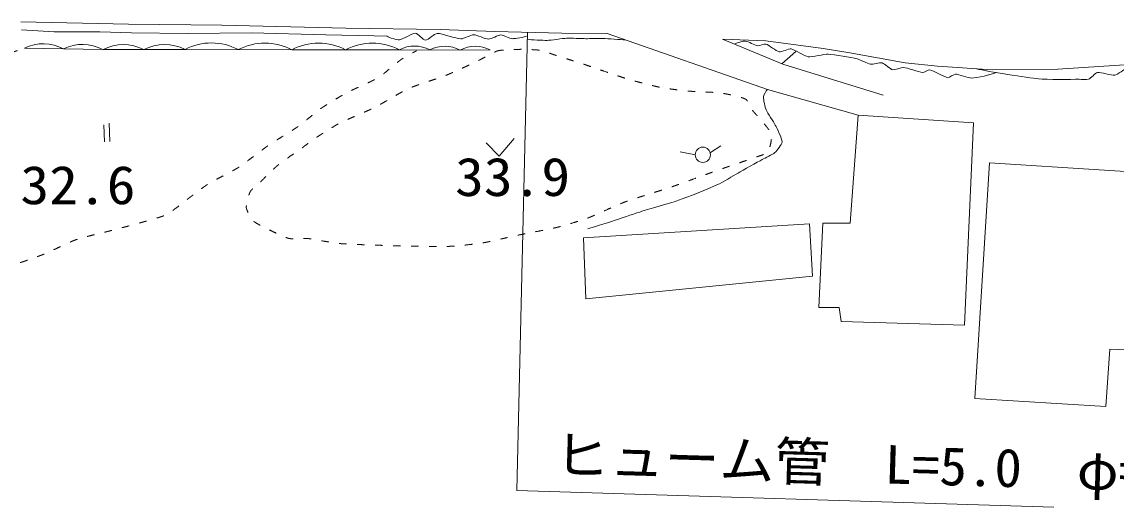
# Model space of a CAD drawing. Units: millimetres, scale not verified. Extents: x 40000 to 680000, y 20000 to 380000.
# Drawn here: x 218095 to 291134, y 243454 to 275850 of the extents above; entities that cross this region are included whole.
import ezdxf
from ezdxf.enums import TextEntityAlignment as Align

# ---------------------------------------------------------------- set-up
doc = ezdxf.new("R2010")
doc.units = ezdxf.units.MM
doc.header["$LTSCALE"] = 1000
doc.linetypes.add('USER1', pattern=[1.2, 0.5, -0.7])
doc.layers.add('M-WORK', color=1, linetype='Continuous', lineweight=13)
doc.styles.add('ＭＳ ゴシック', font='')
doc.styles.get('ＭＳ ゴシック').set_extended_font_data('MS Gothic')

msp = doc.modelspace()

# ---------------------------------------------------------------- linework, layer by layer
at = {"layer": 'M-WORK'}
for p, q in [((268817, 273047), (269764, 273874)), ((223557, 268977), (223601, 267834)), ((223931, 269079), (223960, 267858)), ((264050, 267133), (264758, 267569)), ((262044, 267182), (263052, 266963))]:
    msp.add_line(p, q, dxfattribs=at)
for points in [[(218027, 275850), (225221, 275690), (231431, 275624), (239715, 275438), (246017, 275345), (249674, 275198), (254142, 275105), (257160, 275065), (267864, 271342), (273927, 269627)], [(218071, 275329), (220250, 275195), (223309, 275195), (225404, 275125), (229180, 275085), (233422, 275112), (238388, 274977), (241608, 274920), (242476, 274900)], [(251840, 275153), (251129, 244563), (286973, 243454)], [(275583, 270965), (268879, 273021), (264858, 274698)], [(264858, 274698), (267744, 274586), (271590, 274083), (273371, 273790), (277049, 273126), (279222, 272894), (282858, 272642), (287249, 272704), (291702, 272987), (295070, 273397), (297411, 273750)], [(218268, 274084), (223494, 273995), (228984, 274005), (236107, 273986), (243293, 273985), (247358, 273966), (249362, 273976)], [(249083, 267764), (249960, 266891), (250953, 268069)]]:
    msp.add_lwpolyline(points, dxfattribs=at)
for points in [[(273927, 269627), (273376, 262421), (271567, 262421), (271284, 256773), (272651, 256773), (272775, 255842), (281019, 255605), (281623, 269113)], [(282682, 266443), (298026, 265459), (297617, 253733), (290705, 254008), (290438, 250176), (281705, 250701)], [(255592, 261433), (270673, 262369), (270859, 258868), (255745, 257354)]]:
    msp.add_lwpolyline(points, close=True, dxfattribs=at)
msp.add_circle((263550, 266979), 508, dxfattribs=at)
for centre, radius, start, end in [((219533, 271612), 2777, 60.95635, 117.10132), ((222146, 271568), 2777, 60.95635, 117.10132), ((224871, 271424), 2916, 62.02664, 118.17161), ((227616, 271429), 2916, 62.02664, 118.17161), ((230756, 270661), 3784, 61.77472, 117.9197), ((234317, 270652), 3784, 61.77472, 117.9197), ((237903, 270617), 3818, 61.92206, 118.06703), ((241496, 270617), 3818, 61.92206, 118.06703), ((244301, 272075), 2160, 61.65978, 117.80475), ((246333, 272065), 2160, 61.65978, 117.80475), ((248369, 272092), 2129, 62.19906, 118.34403)]:
    msp.add_arc(centre, radius, start, end, dxfattribs=at)
for points, knots in [([(242476, 274900), (242608, 274792), (243123, 274636), (243293, 274653), (243523, 274676), (244134, 275092), (244366, 275090), (244527, 275088), (244869, 274635), (245031, 274634), (245212, 274633), (245638, 275075), (245819, 275080), (246143, 275091), (247072, 274721), (247396, 274710), (247576, 274704), (248070, 274996), (248250, 274995), (248456, 274994), (249032, 274703), (249238, 274701), (249414, 274699), (249898, 274973), (250074, 274976), (250230, 274979), (250659, 274735), (250815, 274729), (251022, 274721), (251642, 274832), (251834, 274911)], [0, 0, 0, 0, 1, 1, 1, 2, 2, 2, 3, 3, 3, 4, 4, 4, 5, 5, 5, 6, 6, 6, 7, 7, 7, 8, 8, 8, 9, 9, 9, 10, 10, 10, 10]), ([(251829, 274687), (252092, 274651), (252890, 274608), (253155, 274615), (253417, 274622), (254195, 274746), (254456, 274757), (254714, 274769), (255490, 274731), (255748, 274729), (255978, 274727), (256667, 274746), (256897, 274738), (257192, 274729), (258074, 274673), (258367, 274646)], [0, 0, 0, 0, 1, 1, 1, 2, 2, 2, 3, 3, 3, 4, 4, 4, 5, 5, 5, 5]), ([(265651, 274368), (265780, 274454), (266248, 274577), (266403, 274565), (266574, 274552), (267031, 274277), (267201, 274252), (267314, 274235), (267651, 274396), (267761, 274366), (267958, 274311), (268444, 273891), (268644, 273853), (268806, 273822), (269281, 274071), (269442, 274043), (269688, 274001), (270326, 273555), (270572, 273520), (270842, 273482), (271650, 273703), (271921, 273691), (272310, 273674), (273461, 273467), (273840, 273378), (274028, 273334), (274551, 273057), (274742, 273027), (274895, 273002), (275361, 273151), (275511, 273112), (275676, 273070), (276057, 272682), (276224, 272647), (276365, 272616), (276783, 272820), (276926, 272808), (277192, 272785), (277952, 272500), (278218, 272476), (278319, 272467), (278594, 272667), (278693, 272647), (278950, 272593), (279640, 272168), (279899, 272124), (280009, 272106), (280291, 272364), (280403, 272362), (280627, 272358), (281270, 272087), (281495, 272096), (281828, 272109), (282814, 272334), (283120, 272467)], [0, 0, 0, 0, 1, 1, 1, 2, 2, 2, 3, 3, 3, 4, 4, 4, 5, 5, 5, 6, 6, 6, 7, 7, 7, 8, 8, 8, 9, 9, 9, 10, 10, 10, 11, 11, 11, 12, 12, 12, 13, 13, 13, 14, 14, 14, 15, 15, 15, 16, 16, 16, 17, 17, 17, 18, 18, 18, 18]), ([(288676, 272031), (288792, 271985), (289182, 271979), (289299, 272021), (289439, 272071), (289743, 272446), (289889, 272469), (290120, 272504), (290812, 272252), (291043, 272285), (291234, 272313), (291693, 272731), (291884, 272760), (292018, 272781), (292380, 272498), (292515, 272509), (292695, 272524), (293158, 272855), (293336, 272882), (293560, 272917), (294246, 272773), (294469, 272815), (294572, 272834), (294752, 273153), (294855, 273167), (295171, 273212), (296131, 273072), (296450, 273093), (296575, 273101), (296915, 273291), (297040, 273310), (297179, 273331), (297604, 273316), (297741, 273286)], [0, 0, 0, 0, 1, 1, 1, 2, 2, 2, 3, 3, 3, 4, 4, 4, 5, 5, 5, 6, 6, 6, 7, 7, 7, 8, 8, 8, 9, 9, 9, 10, 10, 10, 11, 11, 11, 11]), ([(281823, 272713), (282496, 272540), (285267, 272121), (285958, 272049), (286499, 271993), (288134, 271982), (288676, 272031)], [0, 0, 0, 0, 1, 1, 1, 2, 2, 2, 2]), ([(255881, 262033), (256282, 262157), (257483, 262537), (257882, 262666), (258203, 262771), (259159, 263102), (259481, 263203), (259969, 263356), (261448, 263770), (261931, 263940), (262459, 264126), (264020, 264749), (264529, 264982), (264815, 265112), (265626, 265598), (265900, 265752), (266224, 265935), (267194, 266487), (267519, 266667), (267685, 266760), (268215, 266993), (268357, 267120), (268486, 267234), (268833, 267665), (268835, 267838), (268839, 268078), (268491, 268739), (268383, 268954), (268277, 269168), (267863, 269758), (267772, 269978), (267704, 270141), (267587, 270667), (267599, 270843), (267606, 270955), (267775, 271273), (267864, 271342)], [0, 0, 0, 0, 1, 1, 1, 2, 2, 2, 3, 3, 3, 4, 4, 4, 5, 5, 5, 6, 6, 6, 7, 7, 7, 8, 8, 8, 9, 9, 9, 10, 10, 10, 11, 11, 11, 12, 12, 12, 12])]:
    msp.add_open_spline(points, degree=3, knots=knots, dxfattribs=at)
at = {"layer": 'M-WORK', "linetype": 'USER1'}
for points, knots in [([(217785, 273932), (217360, 273784), (216091, 273321), (215670, 273161), (215120, 272951), (213456, 272350), (212931, 272084), (212483, 271856), (211236, 270999), (210830, 270701), (210229, 270259), (208530, 268795), (207905, 268387), (207309, 267999), (205353, 267121), (204754, 266738), (204332, 266469), (203151, 265523), (202826, 265143), (202609, 264890), (202233, 263949), (202108, 263640), (202054, 263508), (201933, 263091), (201935, 262949), (201936, 262824), (202029, 262436), (202121, 262350), (202370, 262120), (203259, 261608), (203557, 261446), (204020, 261195), (205439, 260495), (205924, 260289), (206262, 260146), (207311, 259800), (207666, 259704), (208059, 259598), (209257, 259342), (209660, 259279), (210115, 259208), (211488, 259060), (211947, 259040), (212370, 259020), (213639, 259072), (214061, 259079), (214434, 259086), (215554, 259054), (215923, 259106), (216088, 259130), (216522, 259401), (216681, 259452), (216870, 259513), (217462, 259606), (217652, 259665), (218053, 259789), (219243, 260211), (219633, 260369), (220058, 260541), (221287, 261164), (221720, 261313), (222214, 261484), (223742, 261832), (224247, 261965), (224641, 262069), (225823, 262383), (226215, 262497), (226526, 262587), (227471, 262838), (227757, 262989), (228090, 263164), (228970, 263883), (229273, 264106), (229531, 264295), (230291, 264882), (230563, 265050), (230941, 265284), (232143, 265873), (232517, 266113), (232953, 266393), (234178, 267350), (234605, 267643), (234974, 267895), (236127, 268582), (236493, 268839), (236828, 269075), (237766, 269869), (238102, 270103), (238427, 270328), (239443, 270940), (239791, 271126), (240199, 271345), (241483, 271883), (241878, 272124), (242211, 272327), (243088, 273110), (243407, 273334), (243603, 273470), (244227, 273822), (244445, 273919)], [0, 0, 0, 0, 1, 1, 1, 2, 2, 2, 3, 3, 3, 4, 4, 4, 5, 5, 5, 6, 6, 6, 7, 7, 7, 8, 8, 8, 9, 9, 9, 10, 10, 10, 11, 11, 11, 12, 12, 12, 13, 13, 13, 14, 14, 14, 15, 15, 15, 16, 16, 16, 17, 17, 17, 18, 18, 18, 19, 19, 19, 20, 20, 20, 21, 21, 21, 22, 22, 22, 23, 23, 23, 24, 24, 24, 25, 25, 25, 26, 26, 26, 27, 27, 27, 28, 28, 28, 29, 29, 29, 30, 30, 30, 31, 31, 31, 32, 32, 32, 33, 33, 33, 33]), ([(249750, 273879), (249440, 273711), (248499, 273232), (248181, 273081), (247818, 272908), (246721, 272404), (246346, 272257), (245866, 272068), (244383, 271617), (243913, 271406), (243441, 271193), (242115, 270375), (241652, 270142), (241183, 269907), (239724, 269308), (239259, 269065), (238898, 268877), (237870, 268213), (237530, 267988), (237383, 267891), (236968, 267560), (236826, 267456), (236487, 267209), (235447, 266500), (235124, 266233), (234847, 266004), (234093, 265232), (233834, 264983), (233734, 264887), (233390, 264629), (233329, 264505), (233232, 264308), (233053, 263658), (233076, 263441), (233096, 263247), (233403, 262726), (233528, 262577), (233615, 262473), (233979, 262277), (234100, 262218), (234458, 262040), (235535, 261498), (235921, 261393), (236158, 261329), (236901, 261418), (237145, 261393), (237557, 261351), (238780, 261104), (239192, 261061), (239627, 261016), (240937, 260970), (241373, 260954), (242075, 260930), (244181, 260871), (244883, 260861), (245285, 260855), (246490, 260850), (246891, 260875), (247308, 260900), (248554, 261044), (248966, 261114), (249401, 261188), (250688, 261502), (251120, 261593), (251674, 261709), (253348, 262016), (253899, 262151), (254304, 262250), (255503, 262616), (255893, 262763), (256387, 262949), (257819, 263629), (258313, 263813), (258929, 264042), (260816, 264611), (261438, 264824), (262045, 265031), (263851, 265700), (264456, 265914), (264979, 266099), (266555, 266628), (267076, 266818), (267241, 266879), (267789, 267017), (267887, 267164), (268023, 267369), (268199, 268143), (268113, 268374), (267967, 268762), (267069, 269662), (266823, 269996), (266728, 270126), (266553, 270612), (266411, 270688), (266109, 270848), (265088, 271052), (264749, 271100), (264308, 271162), (262971, 271192), (262528, 271233), (262168, 271266), (261088, 271401), (260733, 271472), (260281, 271563), (258941, 271910), (258499, 272044), (257903, 272224), (256140, 272845), (255549, 273040), (255203, 273154), (254159, 273479), (253812, 273590), (253588, 273661), (252923, 273904), (252692, 273949), (252478, 273991), (251819, 274011), (251600, 274017), (251446, 274021), (250981, 274013), (250827, 274003), (250610, 273989), (249941, 273982), (249750, 273879)], [0, 0, 0, 0, 1, 1, 1, 2, 2, 2, 3, 3, 3, 4, 4, 4, 5, 5, 5, 6, 6, 6, 7, 7, 7, 8, 8, 8, 9, 9, 9, 10, 10, 10, 11, 11, 11, 12, 12, 12, 13, 13, 13, 14, 14, 14, 15, 15, 15, 16, 16, 16, 17, 17, 17, 18, 18, 18, 19, 19, 19, 20, 20, 20, 21, 21, 21, 22, 22, 22, 23, 23, 23, 24, 24, 24, 25, 25, 25, 26, 26, 26, 27, 27, 27, 28, 28, 28, 29, 29, 29, 30, 30, 30, 31, 31, 31, 32, 32, 32, 33, 33, 33, 34, 34, 34, 35, 35, 35, 36, 36, 36, 37, 37, 37, 38, 38, 38, 39, 39, 39, 40, 40, 40, 41, 41, 41, 41])]:
    msp.add_open_spline(points, degree=3, knots=knots, dxfattribs=at)

# ---------------------------------------------------------------- texts
at = {"layer": 'M-WORK', "style": 'ＭＳ ゴシック', "width": 1.1}
for s, p in [('33.9', (247011, 263454)), ('32.6', (217996, 262907))]:
    msp.add_text(s, height=2566, dxfattribs=at).set_placement(p, align=Align.BOTTOM_LEFT)
at = {"layer": 'M-WORK', "style": 'ＭＳ ゴシック', "width": 1.05}
msp.add_text('ヒューム管\u3000L=5.0\u3000φ=500', height=2566, rotation=358.324, dxfattribs=at).set_placement((253587, 244915), align=Align.BOTTOM_LEFT)

doc.saveas('drawing.dxf')
